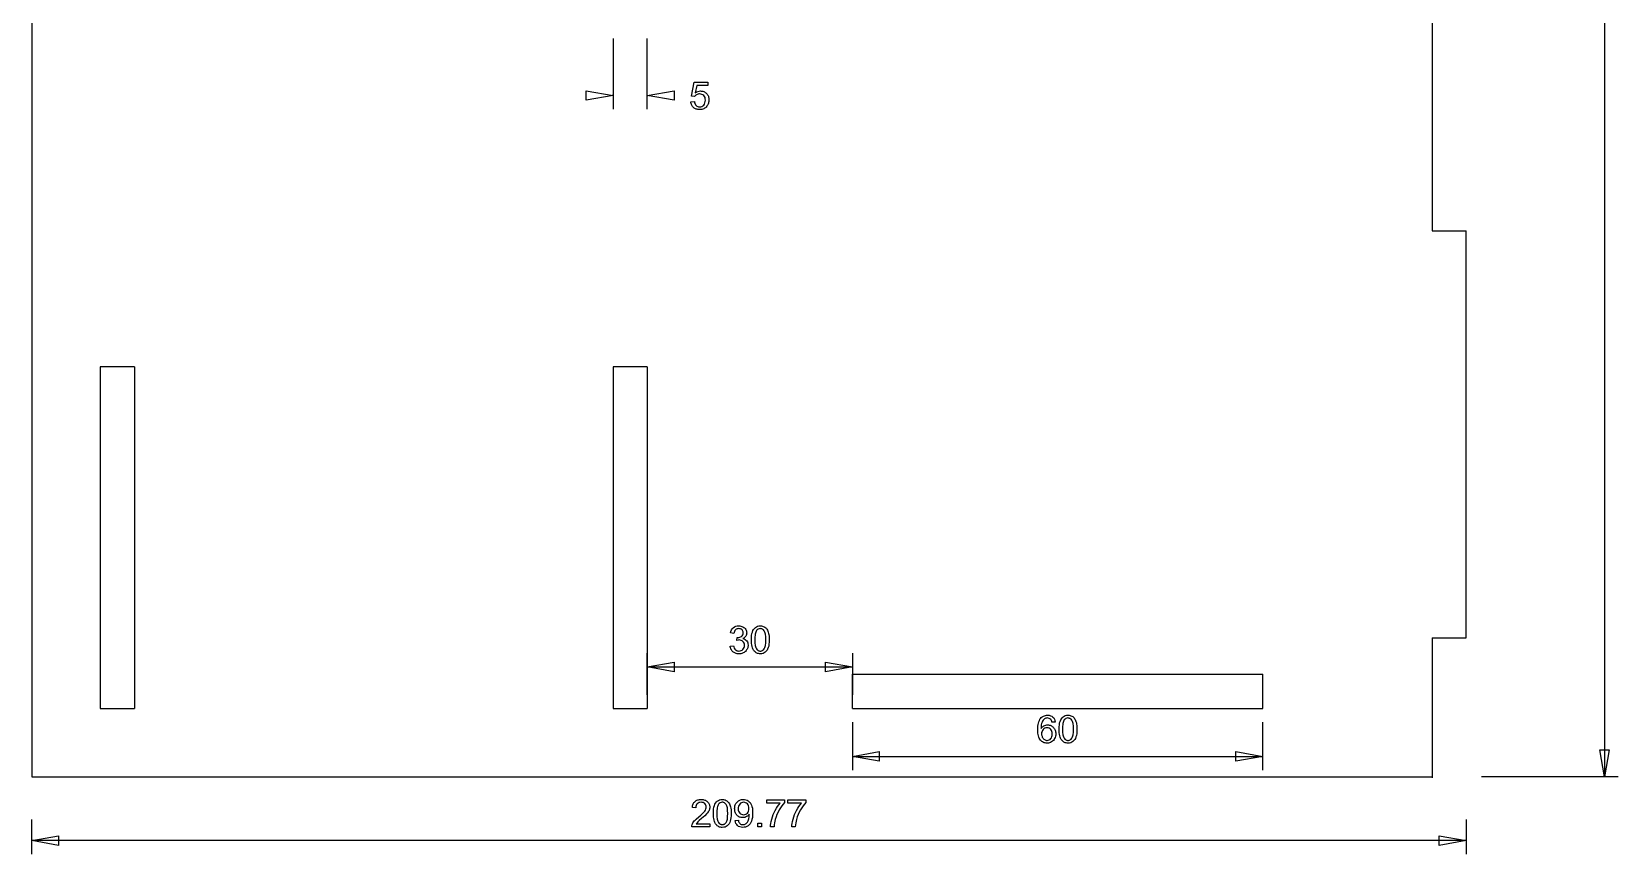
# Model space of a CAD drawing. Extents: x 10 to 242, y -1 to 298.
# Drawn here: x 10 to 242, y -1.3 to 119 of the extents above; entities that cross this region are included whole.
import ezdxf

# ---------------------------------------------------------------- set-up
doc = ezdxf.new("R2010")
doc.units = 0
doc.header["$LTSCALE"] = 10
doc.layers.add('Layer_1', color=7, linetype='CONTINUOUS')

msp = doc.modelspace()

# ---------------------------------------------------------------- linework, layer by layer
at = {"layer": 'Layer_1', "color": 7, "linetype": 'CONTINUOUS'}
for p, q in [((10, 290), (10, 10)), ((240, 290), (240, 10)), ((214.77, 149.82), (214.77, 89.86)), ((95, 118), (95, 107.68)), ((100, 107.68), (100, 118)), ((95, 109.68), (94.86, 109.68)), ((100, 109.68), (100.14, 109.68)), ((214.77, 89.86), (219.77, 89.86)), ((219.77, 30.36), (219.77, 89.86)), ((20, 70), (20, 20)), ((25, 70), (20, 70)), ((25, 70), (25, 20)), ((100, 70), (95, 70)), ((95, 70), (95, 20)), ((100, 70), (100, 20)), ((214.77, 30.36), (214.77, 9.86)), ((214.77, 30.36), (219.77, 30.36)), ((100, 22), (100, 28.07)), ((130, 28.07), (130, 22)), ((100, 26.07), (130, 26.07)), ((130, 20), (130, 25)), ((130, 25), (190, 25)), ((190, 20), (190, 25)), ((20, 20), (25, 20)), ((95, 20), (100, 20)), ((130, 20), (190, 20)), ((130, 18), (130, 11)), ((190, 11), (190, 18)), ((130, 13), (190, 13)), ((10, 10), (200, 10)), ((200, 10), (214.77, 10)), ((242, 10), (222, 10)), ((9.99, -1.33), (9.99, 3.75)), ((219.77, 3.75), (219.77, 3.4)), ((219.77, 3.75), (219.77, -1.33)), ((219.77, 0.67), (9.99, 0.67))]:
    msp.add_line(p, q, dxfattribs=at)
at = {"layer": 'Layer_1', "color": 7, "linetype": 'CONTINUOUS', "flags": 128}
for points in [[(106.37, 108.73), (106.89, 108.77), (106.93, 108.59), (106.99, 108.44), (107.06, 108.31), (107.16, 108.2), (107.27, 108.12), (107.39, 108.06), (107.52, 108.02), (107.66, 108.01), (107.83, 108.03), (107.99, 108.08), (108.13, 108.16), (108.26, 108.28), (108.37, 108.42), (108.44, 108.59), (108.49, 108.78), (108.51, 108.99), (108.49, 109.19), (108.45, 109.37), (108.37, 109.52), (108.27, 109.65), (108.14, 109.76), (108, 109.83), (107.83, 109.88), (107.65, 109.9), (107.54, 109.89), (107.43, 109.87), (107.32, 109.83), (107.22, 109.79), (107.13, 109.73), (107.05, 109.66), (106.98, 109.59), (106.92, 109.51), (106.46, 109.57), (106.85, 111.62), (108.84, 111.62), (108.84, 111.15), (107.24, 111.15), (107.03, 110.08), (107.21, 110.19), (107.4, 110.27), (107.59, 110.31), (107.78, 110.33), (107.91, 110.32), (108.03, 110.31), (108.15, 110.28), (108.27, 110.24), (108.37, 110.19), (108.48, 110.13), (108.57, 110.05), (108.67, 109.97), (108.75, 109.87), (108.82, 109.77), (108.89, 109.67), (108.94, 109.55), (108.98, 109.43), (109, 109.31), (109.02, 109.17), (109.03, 109.03), (109.02, 108.9), (109.01, 108.77), (108.98, 108.65), (108.95, 108.53), (108.9, 108.41), (108.85, 108.3), (108.78, 108.2), (108.71, 108.09), (108.61, 107.98), (108.5, 107.88), (108.38, 107.8), (108.26, 107.73), (108.12, 107.68), (107.97, 107.64), (107.82, 107.62), (107.66, 107.61), (107.4, 107.63), (107.28, 107.65), (107.16, 107.69), (107.06, 107.73), (106.95, 107.78), (106.86, 107.84), (106.77, 107.91), (106.69, 107.99), (106.61, 108.08), (106.55, 108.17), (106.5, 108.27), (106.45, 108.37), (106.42, 108.49), (106.39, 108.6), (106.37, 108.73)], [(95, 109.68), (91.06, 108.98), (91.06, 110.37), (95, 109.68)], [(100, 109.68), (103.94, 110.37), (103.94, 108.98), (100, 109.68)], [(112.13, 29.13), (112.62, 29.19), (112.67, 29), (112.73, 28.83), (112.81, 28.7), (112.91, 28.59), (113.01, 28.51), (113.13, 28.45), (113.26, 28.42), (113.4, 28.41), (113.57, 28.42), (113.72, 28.47), (113.86, 28.54), (113.99, 28.65), (114.09, 28.77), (114.17, 28.91), (114.21, 29.07), (114.23, 29.24), (114.21, 29.4), (114.17, 29.55), (114.1, 29.68), (114, 29.8), (113.89, 29.89), (113.75, 29.96), (113.61, 30), (113.44, 30.02), (113.29, 30), (113.1, 29.96), (113.15, 30.39), (113.23, 30.39), (113.38, 30.4), (113.53, 30.43), (113.66, 30.48), (113.79, 30.55), (113.9, 30.65), (113.98, 30.76), (114.03, 30.9), (114.05, 31.06), (114.03, 31.19), (114, 31.3), (113.94, 31.41), (113.86, 31.51), (113.76, 31.58), (113.65, 31.64), (113.53, 31.67), (113.39, 31.68), (113.25, 31.67), (113.13, 31.64), (113.01, 31.58), (112.91, 31.5), (112.83, 31.4), (112.76, 31.28), (112.7, 31.13), (112.67, 30.96), (112.18, 31.05), (112.24, 31.28), (112.32, 31.49), (112.44, 31.67), (112.59, 31.81), (112.75, 31.93), (112.94, 32.02), (113.15, 32.07), (113.38, 32.09), (113.54, 32.08), (113.69, 32.05), (113.84, 32.01), (113.98, 31.95), (114.11, 31.87), (114.23, 31.78), (114.32, 31.68), (114.4, 31.56), (114.47, 31.44), (114.51, 31.31), (114.54, 31.18), (114.55, 31.05), (114.54, 30.92), (114.52, 30.8), (114.47, 30.68), (114.41, 30.57), (114.33, 30.47), (114.24, 30.38), (114.13, 30.3), (114, 30.24), (114.17, 30.18), (114.31, 30.11), (114.44, 30.01), (114.55, 29.9), (114.64, 29.76), (114.7, 29.61), (114.73, 29.44), (114.75, 29.25), (114.74, 29.12), (114.72, 29), (114.69, 28.88), (114.65, 28.77), (114.6, 28.66), (114.53, 28.56), (114.45, 28.46), (114.36, 28.36), (114.27, 28.28), (114.16, 28.2), (114.05, 28.14), (113.93, 28.09), (113.81, 28.05), (113.68, 28.02), (113.54, 28), (113.4, 28), (113.27, 28), (113.15, 28.02), (113.03, 28.04), (112.92, 28.08), (112.81, 28.12), (112.71, 28.18), (112.61, 28.24), (112.52, 28.31), (112.44, 28.39), (112.37, 28.48), (112.3, 28.57), (112.25, 28.67), (112.21, 28.78), (112.17, 28.89), (112.14, 29), (112.13, 29.13)], [(115.23, 30.04), (115.24, 30.38), (115.27, 30.68), (115.31, 30.95), (115.38, 31.18), (115.46, 31.39), (115.56, 31.57), (115.68, 31.72), (115.81, 31.85), (115.96, 31.95), (116.14, 32.03), (116.33, 32.07), (116.54, 32.09), (116.69, 32.08), (116.84, 32.05), (116.97, 32.01), (117.1, 31.96), (117.22, 31.88), (117.32, 31.8), (117.42, 31.7), (117.5, 31.58), (117.58, 31.45), (117.64, 31.31), (117.7, 31.16), (117.75, 30.99), (117.79, 30.8), (117.82, 30.58), (117.83, 30.32), (117.84, 30.04), (117.83, 29.71), (117.8, 29.41), (117.76, 29.14), (117.7, 28.91), (117.61, 28.7), (117.52, 28.52), (117.4, 28.37), (117.26, 28.24), (117.11, 28.13), (116.94, 28.06), (116.75, 28.02), (116.54, 28), (116.4, 28.01), (116.26, 28.03), (116.14, 28.06), (116.02, 28.11), (115.91, 28.16), (115.81, 28.23), (115.71, 28.32), (115.63, 28.42), (115.53, 28.55), (115.45, 28.71), (115.39, 28.88), (115.33, 29.07), (115.29, 29.29), (115.26, 29.52), (115.24, 29.77), (115.23, 30.04)], [(115.74, 30.04), (115.75, 29.59), (115.79, 29.22), (115.83, 29.07), (115.87, 28.94), (115.91, 28.82), (115.97, 28.73), (116.09, 28.59), (116.16, 28.53), (116.22, 28.49), (116.3, 28.45), (116.37, 28.43), (116.45, 28.41), (116.54, 28.41), (116.62, 28.41), (116.7, 28.43), (116.77, 28.45), (116.85, 28.49), (116.92, 28.53), (116.98, 28.59), (117.11, 28.73), (117.16, 28.82), (117.21, 28.94), (117.25, 29.07), (117.28, 29.22), (117.32, 29.59), (117.34, 30.04), (117.32, 30.49), (117.28, 30.86), (117.25, 31.02), (117.21, 31.15), (117.16, 31.26), (117.11, 31.35), (116.98, 31.5), (116.92, 31.55), (116.85, 31.6), (116.77, 31.63), (116.7, 31.66), (116.61, 31.67), (116.53, 31.68), (116.37, 31.66), (116.23, 31.61), (116.1, 31.52), (115.99, 31.39), (115.93, 31.29), (115.88, 31.17), (115.84, 31.03), (115.8, 30.87), (115.77, 30.69), (115.75, 30.5), (115.74, 30.04)], [(100, 26.07), (103.94, 26.76), (103.94, 25.38), (100, 26.07)], [(130, 26.07), (126.06, 25.38), (126.06, 26.76), (130, 26.07)], [(159.67, 18.02), (159.18, 17.98), (159.15, 18.12), (159.11, 18.23), (159.06, 18.33), (159, 18.4), (158.89, 18.49), (158.78, 18.56), (158.65, 18.6), (158.51, 18.61), (158.39, 18.6), (158.29, 18.58), (158.19, 18.54), (158.1, 18.48), (157.99, 18.39), (157.89, 18.27), (157.8, 18.14), (157.73, 17.99), (157.67, 17.81), (157.63, 17.59), (157.6, 17.35), (157.59, 17.06), (157.68, 17.19), (157.79, 17.3), (157.9, 17.39), (158.02, 17.46), (158.15, 17.52), (158.29, 17.56), (158.42, 17.59), (158.56, 17.59), (158.68, 17.59), (158.8, 17.57), (158.91, 17.54), (159.02, 17.5), (159.12, 17.45), (159.22, 17.39), (159.31, 17.32), (159.4, 17.23), (159.48, 17.14), (159.55, 17.04), (159.61, 16.93), (159.66, 16.82), (159.69, 16.7), (159.72, 16.57), (159.74, 16.44), (159.74, 16.3), (159.73, 16.11), (159.7, 15.94), (159.65, 15.76), (159.58, 15.6), (159.49, 15.45), (159.39, 15.31), (159.27, 15.2), (159.14, 15.1), (158.99, 15.03), (158.83, 14.97), (158.67, 14.94), (158.49, 14.93), (158.34, 14.94), (158.2, 14.96), (158.06, 15), (157.93, 15.04), (157.81, 15.11), (157.7, 15.19), (157.59, 15.28), (157.49, 15.38), (157.4, 15.51), (157.32, 15.65), (157.25, 15.8), (157.2, 15.98), (157.16, 16.18), (157.13, 16.39), (157.11, 16.62), (157.1, 16.87), (157.11, 17.15), (157.13, 17.41), (157.16, 17.65), (157.21, 17.87), (157.27, 18.07), (157.34, 18.26), (157.43, 18.42), (157.53, 18.56), (157.63, 18.67), (157.73, 18.76), (157.85, 18.84), (157.97, 18.9), (158.1, 18.95), (158.24, 18.99), (158.38, 19.01), (158.54, 19.02), (158.76, 19), (158.97, 18.95), (159.15, 18.87), (159.31, 18.75), (159.45, 18.61), (159.55, 18.44), (159.63, 18.24), (159.67, 18.02)], [(160.23, 16.97), (160.24, 17.31), (160.27, 17.61), (160.31, 17.88), (160.38, 18.11), (160.46, 18.32), (160.56, 18.5), (160.68, 18.65), (160.81, 18.78), (160.96, 18.88), (161.14, 18.96), (161.33, 19), (161.54, 19.02), (161.69, 19.01), (161.84, 18.98), (161.97, 18.94), (162.1, 18.89), (162.22, 18.81), (162.32, 18.73), (162.42, 18.63), (162.5, 18.51), (162.58, 18.38), (162.64, 18.24), (162.7, 18.09), (162.75, 17.92), (162.79, 17.73), (162.82, 17.51), (162.83, 17.25), (162.84, 16.97), (162.83, 16.64), (162.8, 16.34), (162.76, 16.07), (162.7, 15.84), (162.61, 15.63), (162.52, 15.45), (162.4, 15.3), (162.26, 15.17), (162.11, 15.06), (161.94, 14.99), (161.75, 14.95), (161.54, 14.93), (161.4, 14.94), (161.26, 14.96), (161.14, 14.99), (161.02, 15.04), (160.91, 15.09), (160.81, 15.17), (160.71, 15.25), (160.63, 15.35), (160.53, 15.48), (160.45, 15.64), (160.39, 15.81), (160.33, 16), (160.29, 16.22), (160.26, 16.45), (160.24, 16.7), (160.23, 16.97)], [(160.74, 16.97), (160.75, 16.52), (160.79, 16.15), (160.83, 16), (160.87, 15.87), (160.91, 15.75), (160.97, 15.66), (161.09, 15.52), (161.16, 15.46), (161.22, 15.42), (161.3, 15.38), (161.37, 15.36), (161.45, 15.34), (161.54, 15.34), (161.62, 15.34), (161.7, 15.36), (161.77, 15.38), (161.85, 15.42), (161.92, 15.46), (161.98, 15.52), (162.11, 15.66), (162.16, 15.76), (162.21, 15.87), (162.25, 16), (162.28, 16.15), (162.32, 16.52), (162.34, 16.97), (162.32, 17.43), (162.28, 17.79), (162.25, 17.95), (162.21, 18.08), (162.16, 18.19), (162.11, 18.29), (161.98, 18.43), (161.92, 18.48), (161.85, 18.53), (161.77, 18.56), (161.7, 18.59), (161.61, 18.6), (161.53, 18.61), (161.37, 18.59), (161.23, 18.54), (161.1, 18.45), (160.99, 18.32), (160.93, 18.22), (160.88, 18.1), (160.84, 17.96), (160.8, 17.8), (160.77, 17.62), (160.75, 17.43), (160.74, 16.97)], [(157.67, 16.3), (157.67, 16.17), (157.69, 16.05), (157.73, 15.93), (157.77, 15.81), (157.83, 15.7), (157.9, 15.61), (157.98, 15.52), (158.08, 15.46), (158.17, 15.4), (158.27, 15.37), (158.38, 15.34), (158.48, 15.34), (158.63, 15.35), (158.77, 15.4), (158.9, 15.48), (159.02, 15.59), (159.12, 15.72), (159.19, 15.88), (159.23, 16.06), (159.24, 16.27), (159.23, 16.47), (159.19, 16.64), (159.12, 16.79), (159.02, 16.92), (158.9, 17.03), (158.77, 17.1), (158.62, 17.15), (158.46, 17.16), (158.3, 17.15), (158.16, 17.1), (158.02, 17.03), (157.9, 16.92), (157.8, 16.79), (157.73, 16.65), (157.68, 16.48), (157.67, 16.3)], [(240, 10), (239.31, 13.94), (240.69, 13.94), (240, 10)], [(130, 13), (133.94, 13.69), (133.94, 12.31), (130, 13)], [(190, 13), (186.06, 12.31), (186.06, 13.69), (190, 13)], [(109.15, 3.15), (109.15, 2.67), (106.5, 2.67), (106.51, 2.85), (106.56, 3.01), (106.62, 3.15), (106.69, 3.28), (106.78, 3.42), (106.88, 3.55), (107.01, 3.68), (107.16, 3.83), (107.53, 4.15), (107.83, 4.41), (108.07, 4.63), (108.27, 4.83), (108.41, 5), (108.51, 5.15), (108.58, 5.3), (108.62, 5.45), (108.64, 5.59), (108.62, 5.73), (108.58, 5.86), (108.52, 5.98), (108.43, 6.08), (108.32, 6.17), (108.19, 6.23), (108.04, 6.27), (107.88, 6.28), (107.71, 6.27), (107.56, 6.23), (107.43, 6.16), (107.32, 6.07), (107.22, 5.95), (107.16, 5.82), (107.11, 5.66), (107.1, 5.48), (106.6, 5.53), (106.61, 5.67), (106.64, 5.8), (106.67, 5.92), (106.72, 6.03), (106.77, 6.13), (106.83, 6.23), (106.91, 6.32), (106.99, 6.39), (107.07, 6.46), (107.17, 6.52), (107.27, 6.57), (107.38, 6.62), (107.5, 6.65), (107.62, 6.67), (107.89, 6.69), (108.03, 6.69), (108.17, 6.67), (108.29, 6.65), (108.41, 6.61), (108.52, 6.57), (108.62, 6.51), (108.72, 6.45), (108.81, 6.37), (108.88, 6.29), (108.95, 6.2), (109.01, 6.11), (109.06, 6.01), (109.09, 5.91), (109.12, 5.81), (109.14, 5.7), (109.14, 5.58), (109.14, 5.46), (109.12, 5.34), (109.09, 5.22), (109.04, 5.11), (108.99, 4.99), (108.91, 4.87), (108.82, 4.75), (108.72, 4.62), (108.41, 4.31), (107.96, 3.92), (107.6, 3.6), (107.39, 3.41), (107.28, 3.28), (107.18, 3.15), (109.15, 3.15)], [(109.67, 4.65), (109.68, 4.98), (109.71, 5.29), (109.76, 5.55), (109.82, 5.79), (109.9, 5.99), (110, 6.17), (110.12, 6.33), (110.25, 6.46), (110.41, 6.56), (110.58, 6.63), (110.77, 6.68), (110.98, 6.69), (111.13, 6.68), (111.28, 6.66), (111.42, 6.62), (111.54, 6.56), (111.66, 6.49), (111.76, 6.4), (111.86, 6.3), (111.94, 6.19), (112.02, 6.06), (112.08, 5.92), (112.14, 5.76), (112.19, 5.59), (112.23, 5.4), (112.26, 5.18), (112.28, 4.93), (112.28, 4.65), (112.27, 4.31), (112.25, 4.01), (112.2, 3.74), (112.14, 3.51), (112.06, 3.31), (111.96, 3.13), (111.84, 2.97), (111.7, 2.84), (111.55, 2.74), (111.38, 2.66), (111.19, 2.62), (110.98, 2.61), (110.84, 2.61), (110.7, 2.63), (110.58, 2.66), (110.46, 2.71), (110.35, 2.77), (110.25, 2.84), (110.16, 2.92), (110.07, 3.02), (109.98, 3.15), (109.9, 3.31), (109.83, 3.48), (109.77, 3.68), (109.73, 3.89), (109.7, 4.12), (109.68, 4.37), (109.67, 4.65)], [(110.18, 4.65), (110.19, 4.2), (110.24, 3.83), (110.27, 3.67), (110.31, 3.54), (110.35, 3.43), (110.41, 3.34), (110.53, 3.19), (110.6, 3.14), (110.67, 3.09), (110.74, 3.06), (110.82, 3.03), (110.89, 3.01), (110.98, 3.01), (111.06, 3.01), (111.14, 3.03), (111.22, 3.06), (111.29, 3.09), (111.36, 3.14), (111.42, 3.19), (111.55, 3.34), (111.6, 3.43), (111.65, 3.54), (111.69, 3.67), (111.72, 3.83), (111.76, 4.2), (111.78, 4.65), (111.76, 5.1), (111.72, 5.47), (111.69, 5.62), (111.65, 5.76), (111.6, 5.87), (111.55, 5.96), (111.42, 6.1), (111.36, 6.16), (111.29, 6.2), (111.21, 6.24), (111.14, 6.26), (111.06, 6.28), (110.97, 6.28), (110.81, 6.27), (110.67, 6.21), (110.54, 6.12), (110.43, 6), (110.37, 5.9), (110.32, 5.78), (110.28, 5.64), (110.24, 5.48), (110.21, 5.3), (110.19, 5.1), (110.18, 4.65)], [(112.85, 3.6), (113.33, 3.64), (113.36, 3.49), (113.41, 3.36), (113.48, 3.25), (113.56, 3.16), (113.65, 3.09), (113.75, 3.05), (113.86, 3.02), (113.99, 3.01), (114.1, 3.02), (114.2, 3.04), (114.3, 3.07), (114.39, 3.11), (114.47, 3.17), (114.54, 3.23), (114.61, 3.31), (114.67, 3.39), (114.72, 3.48), (114.77, 3.59), (114.85, 3.86), (114.9, 4.16), (114.92, 4.46), (114.92, 4.56), (114.84, 4.44), (114.75, 4.34), (114.64, 4.25), (114.52, 4.18), (114.39, 4.11), (114.25, 4.07), (114.11, 4.04), (113.97, 4.03), (113.84, 4.04), (113.73, 4.05), (113.61, 4.08), (113.51, 4.12), (113.4, 4.17), (113.31, 4.23), (113.21, 4.31), (113.12, 4.39), (113.04, 4.48), (112.97, 4.58), (112.92, 4.69), (112.87, 4.81), (112.83, 4.93), (112.8, 5.06), (112.79, 5.2), (112.78, 5.34), (112.79, 5.49), (112.8, 5.63), (112.83, 5.76), (112.87, 5.89), (112.92, 6.01), (112.98, 6.12), (113.06, 6.22), (113.14, 6.32), (113.23, 6.41), (113.33, 6.48), (113.43, 6.55), (113.54, 6.6), (113.66, 6.64), (113.78, 6.67), (113.91, 6.68), (114.04, 6.69), (114.23, 6.68), (114.41, 6.64), (114.59, 6.57), (114.75, 6.48), (114.9, 6.36), (115.04, 6.23), (115.15, 6.06), (115.24, 5.88), (115.32, 5.67), (115.37, 5.41), (115.4, 5.1), (115.41, 4.76), (115.4, 4.39), (115.37, 4.07), (115.32, 3.78), (115.25, 3.53), (115.15, 3.32), (115.04, 3.13), (114.9, 2.98), (114.75, 2.84), (114.58, 2.74), (114.39, 2.66), (114.19, 2.62), (113.98, 2.61), (113.76, 2.62), (113.55, 2.67), (113.37, 2.75), (113.21, 2.87), (113.08, 3.01), (112.97, 3.18), (112.9, 3.38), (112.85, 3.6)], [(114.87, 5.36), (114.85, 5.56), (114.81, 5.74), (114.74, 5.9), (114.64, 6.04), (114.52, 6.14), (114.39, 6.22), (114.25, 6.27), (114.1, 6.28), (113.94, 6.27), (113.79, 6.22), (113.66, 6.13), (113.53, 6.02), (113.42, 5.87), (113.35, 5.71), (113.3, 5.53), (113.29, 5.32), (113.3, 5.14), (113.34, 4.98), (113.42, 4.83), (113.52, 4.7), (113.64, 4.6), (113.77, 4.52), (113.92, 4.48), (114.09, 4.46), (114.25, 4.48), (114.4, 4.52), (114.53, 4.6), (114.65, 4.7), (114.74, 4.83), (114.81, 4.99), (114.85, 5.16), (114.87, 5.36)], [(117.47, 6.15), (117.47, 6.62), (120.06, 6.62), (120.06, 6.24), (119.87, 6.02), (119.68, 5.77), (119.49, 5.48), (119.31, 5.16), (119.13, 4.82), (118.97, 4.48), (118.84, 4.13), (118.73, 3.77), (118.66, 3.52), (118.61, 3.25), (118.57, 2.97), (118.54, 2.67), (118.03, 2.67), (118.05, 2.92), (118.08, 3.19), (118.14, 3.49), (118.22, 3.81), (118.32, 4.15), (118.43, 4.47), (118.57, 4.79), (118.73, 5.1), (118.9, 5.4), (119.07, 5.68), (119.25, 5.92), (119.43, 6.15), (117.47, 6.15)], [(120.58, 6.15), (120.58, 6.62), (123.17, 6.62), (123.17, 6.24), (122.98, 6.02), (122.79, 5.77), (122.6, 5.48), (122.41, 5.16), (122.24, 4.82), (122.08, 4.48), (121.95, 4.13), (121.83, 3.77), (121.77, 3.52), (121.71, 3.25), (121.67, 2.97), (121.65, 2.67), (121.14, 2.67), (121.16, 2.92), (121.19, 3.19), (121.25, 3.49), (121.33, 3.81), (121.43, 4.15), (121.54, 4.47), (121.68, 4.79), (121.84, 5.1), (122, 5.4), (122.18, 5.68), (122.36, 5.92), (122.54, 6.15), (120.58, 6.15)], [(116.16, 2.67), (116.16, 3.23), (116.72, 3.23), (116.72, 2.67), (116.16, 2.67)], [(9.99, 0.67), (13.93, 1.37), (13.93, -0.02), (9.99, 0.67)], [(219.77, 0.67), (215.83, -0.02), (215.83, 1.37), (219.77, 0.67)]]:
    msp.add_lwpolyline(points, close=True, dxfattribs=at)

doc.saveas('drawing.dxf')
